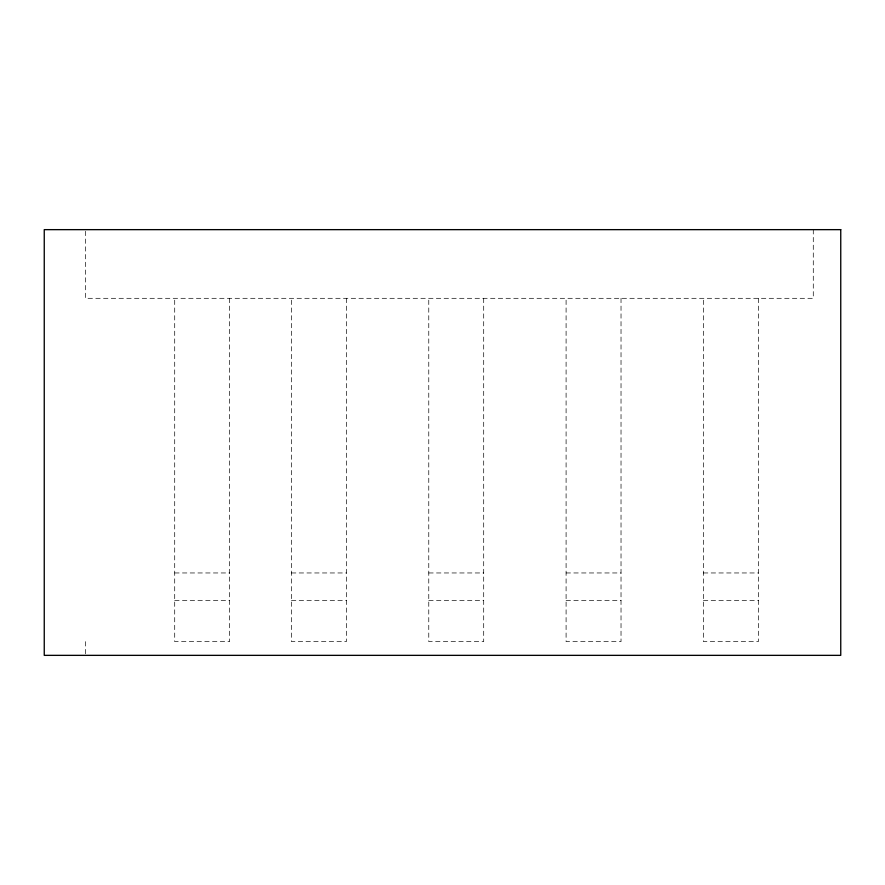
<?xml version="1.0" encoding="UTF-8"?>
<svg xmlns="http://www.w3.org/2000/svg" width="885" height="885" viewBox="0 0 885 885"><rect width="100%" height="100%" fill="white"/><g stroke="black" fill="none" stroke-linecap="round" stroke-linejoin="round"><path stroke-width="0.66" stroke-dasharray="4.42 3.32" d="M174.71 572.96L229.646 572.96M291.442 572.96L346.367 572.96M428.771 572.96L483.697 572.96M566.09 572.96L621.027 572.96M703.42 572.96L758.356 572.96M174.71 600.428L229.646 600.428M291.442 600.428L346.367 600.428M428.771 600.428L483.697 600.428M566.09 600.428L621.027 600.428M703.42 600.428L758.356 600.428M813.282 229.646L813.282 298.311L85.447 298.311L85.447 229.646M758.356 298.311L758.356 641.625L703.42 641.625L703.42 298.311M621.027 298.311L621.027 641.625L566.09 641.625L566.09 298.311M483.697 298.311L483.697 641.625L428.771 641.625L428.771 298.311M346.367 298.311L346.367 641.625L291.442 641.625L291.442 298.311M229.646 298.311L229.646 641.625L174.71 641.625L174.71 298.311M85.447 641.625L85.447 655.354"/><path stroke-width="1.33" d="M840.75 229.646L44.25 229.646L44.25 655.354L840.75 655.354L840.75 229.646"/></g></svg>
